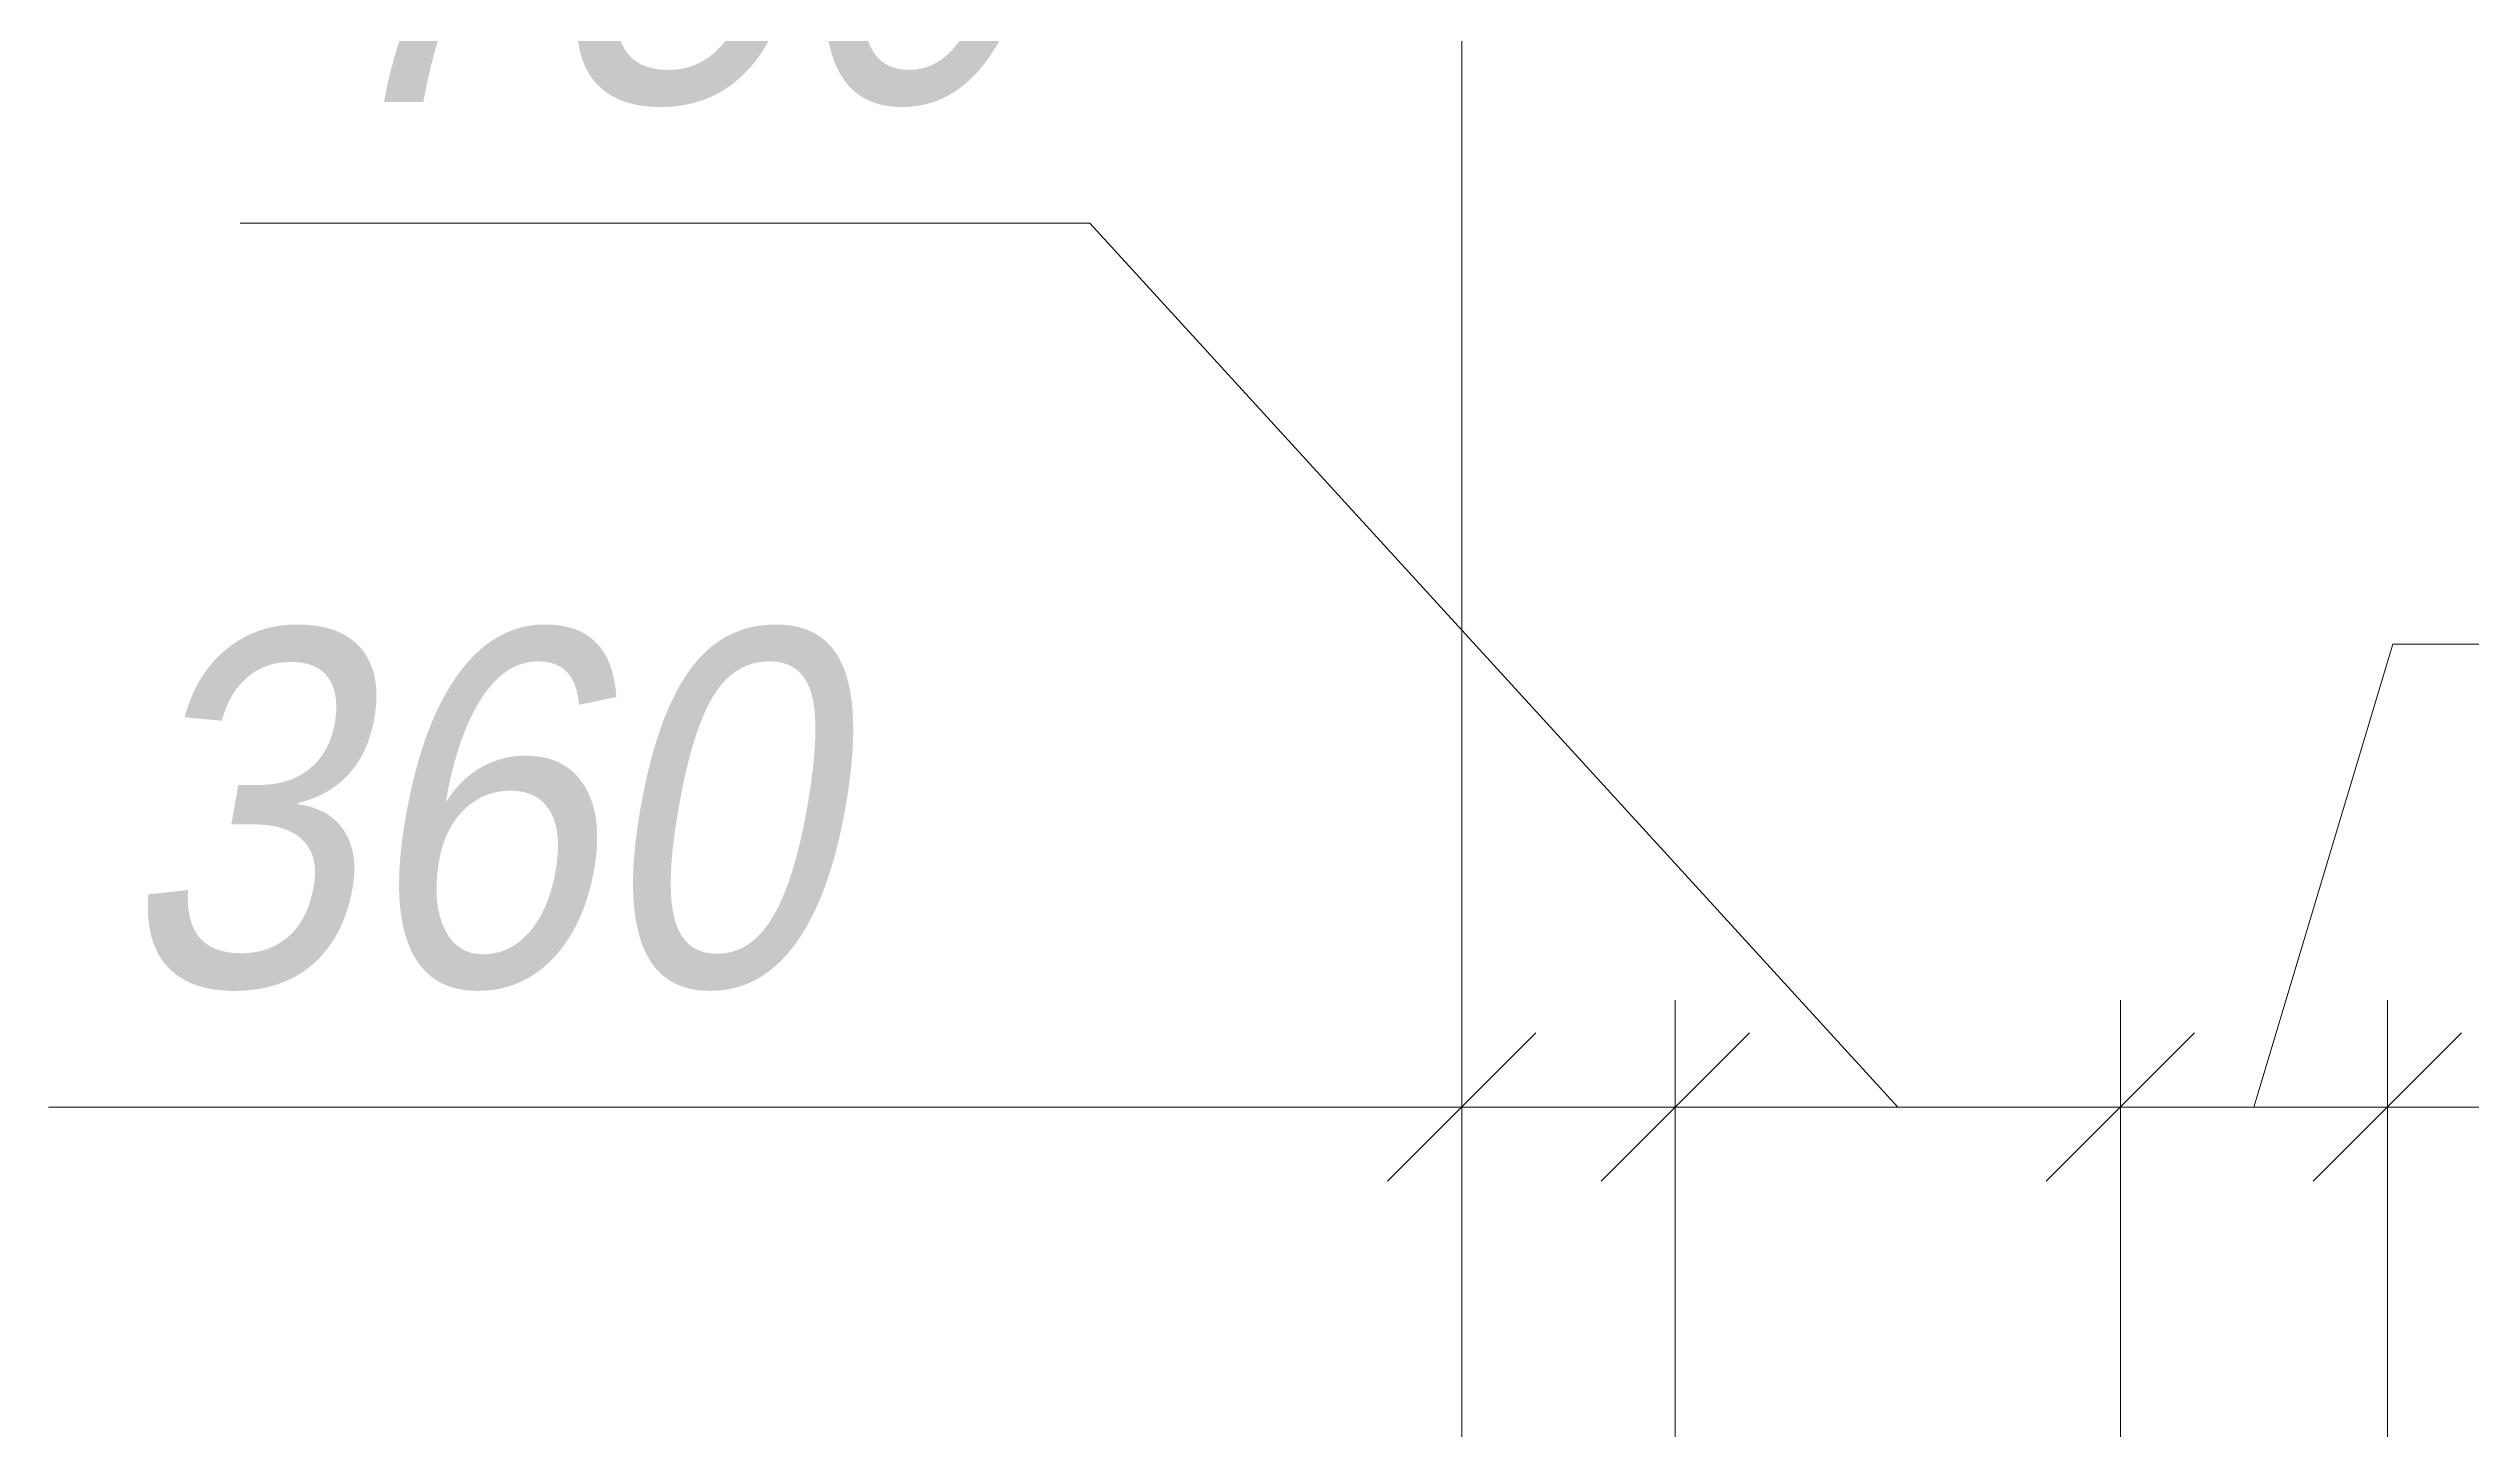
# Model space of a CAD drawing. Header units: millimetres. Extents: x 1864 to 10174863, y -4887456 to 5366151.
# Drawn here: x 9276698 to 9280782, y 339128 to 341456 of the extents above; entities that cross this region are included whole.
import ezdxf

# ---------------------------------------------------------------- set-up
doc = ezdxf.new("R2010")
doc.units = ezdxf.units.MM
doc.layers.add('T-DIMS', color=3, linetype='Continuous', lineweight=30)
doc.styles.add('TM', font='mipgost.shx', dxfattribs={"width": 0.9, "oblique": 10})
doc.dimstyles.new('TM', dxfattribs={"dimscale": 0, "dimtxt": 3, "dimasz": 1.25, "dimexe": 0.9, "dimexo": 1, "dimgap": 1, "dimtad": 1, "dimdec": 0, "dimdsep": 46, "dimtxsty": 'TM', "dimblk1": 'OBLIQUE', "dimblk2": 'OBLIQUE', "dimsah": 1, "dimcen": 3, "dimdle": 0.9, "dimclrt": 7, "dimadec": 0, "dimazin": 0, "dimtfac": 1, "dimtdec": 0, "dimtmove": 1, "dimatfit": 2, "dimldrblk": 'NONE', "dimfxl": 1, "dimtfill": 1, "dimtolj": 1, "dimlwd": 15, "dimlwe": 15, "dimarcsym": 0})

# ---------------------------------------------------------------- blocks, each defined once
blk = doc.blocks.new('_OBLIQUE')
at = {"color": 0, "linetype": 'ByBlock', "lineweight": -2}
blk.add_line((0.5000000000000001, 0.4999999999999999), (-0.5000000000000001, -0.4999999999999999), dxfattribs=at)
blk = doc.blocks.new('*D675')
at = {"layer": 'Defpoints', "color": 0, "transparency": 16777216}
for p in [(9279080.047488198, 342205.8760266896), (9279080.047488198, 337585.7049742337), (9292840.047488198, 337495.7049742337)]:
    blk.add_point(p, dxfattribs=at)
at = {"layer": 'T-DIMS', "color": 0, "lineweight": 15, "transparency": 16777216}
for p, q in [((9279080.047488198, 337785.7049742337), (9279080.047488198, 342385.8760266896)), ((9292840.047488198, 337695.7049742337), (9292840.047488198, 342385.8760266896))]:
    blk.add_line(p, q, dxfattribs=at)
at = {"layer": 'T-DIMS', "color": 0, "linetype": 'Continuous', "lineweight": 15, "transparency": 16777216}
blk.add_line((9293020.047488198, 342205.8760266896), (9278900.047488198, 342205.8760266896), dxfattribs=at)
at = {"layer": 'T-DIMS', "color": 0, "lineweight": 15, "transparency": 16777216, "xscale": 250, "yscale": 250, "zscale": 250, "rotation": 180}
blk.add_blockref('_OBLIQUE', (9279080.047488198, 342205.8760266896), dxfattribs=at)
at = {"layer": 'T-DIMS', "color": 0, "lineweight": 15, "transparency": 16777216, "xscale": 250, "yscale": 250, "zscale": 250}
blk.add_blockref('_OBLIQUE', (9292840.047488198, 342205.8760266896), dxfattribs=at)
at = {"layer": 'T-DIMS', "color": 7, "transparency": 16777216, "insert": (9285960.047488198, 342705.8760266896), "char_height": 600, "attachment_point": 5, "style": 'TM', "bg_fill": 3, "box_fill_scale": 1.1, "bg_fill_color": 256, "bg_fill_true_color": 13158600, "bg_fill_transparency": 0}
blk.add_mtext('\\A1;13760', dxfattribs=at)
blk = doc.blocks.new('_None')
blk = doc.blocks.new('*D1031')
at = {"layer": 'Defpoints', "color": 0, "transparency": 16777216}
for p in [(9280640.047488198, 339671.7367068525), (9292140.047488198, 337945.7349712249), (9280640.047488198, 337585.7049742337)]:
    blk.add_point(p, dxfattribs=at)
at = {"layer": 'T-DIMS', "color": 0, "lineweight": 15, "transparency": 16777216}
for p, q in [((9280640.047488198, 337785.7049742337), (9280640.047488198, 339851.7367068525)), ((9292140.047488198, 338145.7349712249), (9292140.047488198, 339851.7367068525))]:
    blk.add_line(p, q, dxfattribs=at)
at = {"layer": 'T-DIMS', "color": 0, "linetype": 'Continuous', "lineweight": 15, "transparency": 16777216}
blk.add_line((9292320.047488198, 339671.7367068525), (9280460.047488198, 339671.7367068525), dxfattribs=at)
at = {"layer": 'T-DIMS', "color": 0, "lineweight": 15, "transparency": 16777216, "xscale": 250, "yscale": 250, "zscale": 250, "rotation": 180}
blk.add_blockref('_OBLIQUE', (9280640.047488198, 339671.7367068525), dxfattribs=at)
at = {"layer": 'T-DIMS', "color": 0, "lineweight": 15, "transparency": 16777216, "xscale": 250, "yscale": 250, "zscale": 250}
blk.add_blockref('_OBLIQUE', (9292140.047488198, 339671.7367068525), dxfattribs=at)
at = {"layer": 'T-DIMS', "color": 7, "transparency": 16777216, "insert": (9286390.047488198, 340171.7367068525), "char_height": 600, "attachment_point": 5, "style": 'TM', "bg_fill": 3, "box_fill_scale": 1.1, "bg_fill_color": 256, "bg_fill_true_color": 13158600, "bg_fill_transparency": 0}
blk.add_mtext('\\A1;11500', dxfattribs=at)
blk = doc.blocks.new('*D1032')
at = {"layer": 'Defpoints', "color": 0, "transparency": 16777216}
for p in [(9280190.047488198, 339671.7367068525), (9280190.047488198, 337585.7049742337), (9280640.047488198, 337585.7049742337)]:
    blk.add_point(p, dxfattribs=at)
at = {"layer": 'T-DIMS', "color": 0, "linetype": 'Continuous', "lineweight": 15, "transparency": 16777216}
for p, q in [((9280415.047488198, 339671.7367068525), (9280649.047488198, 340451.7367068525)), ((9280649.047488198, 340451.7367068525), (9282080.943676623, 340451.7367068525)), ((9280820.047488198, 339671.7367068525), (9280010.047488198, 339671.7367068525))]:
    blk.add_line(p, q, dxfattribs=at)
at = {"layer": 'T-DIMS', "color": 0, "lineweight": 15, "transparency": 16777216}
for p, q in [((9280190.047488198, 337785.7049742337), (9280190.047488198, 339851.7367068525)), ((9280640.047488198, 337785.7049742337), (9280640.047488198, 339851.7367068525))]:
    blk.add_line(p, q, dxfattribs=at)
at = {"layer": 'T-DIMS', "color": 0, "lineweight": 15, "transparency": 16777216, "xscale": 250, "yscale": 250, "zscale": 250, "rotation": 180}
blk.add_blockref('_OBLIQUE', (9280190.047488198, 339671.7367068525), dxfattribs=at)
at = {"layer": 'T-DIMS', "color": 0, "lineweight": 15, "transparency": 16777216, "xscale": 250, "yscale": 250, "zscale": 250}
blk.add_blockref('_OBLIQUE', (9280640.047488198, 339671.7367068525), dxfattribs=at)
at = {"layer": 'T-DIMS', "color": 7, "transparency": 16777216, "insert": (9281364.995582411, 340951.7367068525), "char_height": 600, "attachment_point": 5, "style": 'TM', "bg_fill": 3, "box_fill_scale": 1.1, "bg_fill_color": 256, "bg_fill_true_color": 13158600, "bg_fill_transparency": 0}
blk.add_mtext('\\A1;450', dxfattribs=at)
blk = doc.blocks.new('*D1033')
at = {"layer": 'Defpoints', "color": 0, "transparency": 16777216}
for p in [(9279440.047488198, 339671.7367068525), (9279440.047488198, 337585.7049742337), (9280190.047488198, 337585.7049742337)]:
    blk.add_point(p, dxfattribs=at)
at = {"layer": 'T-DIMS', "color": 0, "linetype": 'Continuous', "lineweight": 15, "transparency": 16777216}
for p, q in [((9278453.425395235, 341161.3174451586), (9277021.52920681, 341161.3174451586)), ((9279815.047488198, 339671.7367068525), (9278453.425395235, 341161.3174451586)), ((9280370.047488198, 339671.7367068525), (9279260.047488198, 339671.7367068525))]:
    blk.add_line(p, q, dxfattribs=at)
at = {"layer": 'T-DIMS', "color": 0, "lineweight": 15, "transparency": 16777216}
for p, q in [((9279440.047488198, 337785.7049742337), (9279440.047488198, 339851.7367068525)), ((9280190.047488198, 337785.7049742337), (9280190.047488198, 339851.7367068525))]:
    blk.add_line(p, q, dxfattribs=at)
at = {"layer": 'T-DIMS', "color": 0, "lineweight": 15, "transparency": 16777216, "xscale": 250, "yscale": 250, "zscale": 250, "rotation": 180}
blk.add_blockref('_OBLIQUE', (9279440.047488198, 339671.7367068525), dxfattribs=at)
at = {"layer": 'T-DIMS', "color": 0, "lineweight": 15, "transparency": 16777216, "xscale": 250, "yscale": 250, "zscale": 250}
blk.add_blockref('_OBLIQUE', (9280190.047488198, 339671.7367068525), dxfattribs=at)
at = {"layer": 'T-DIMS', "color": 7, "transparency": 16777216, "insert": (9277737.477301022, 341661.3174451586), "char_height": 600, "attachment_point": 5, "style": 'TM', "bg_fill": 3, "box_fill_scale": 1.1, "bg_fill_color": 256, "bg_fill_true_color": 13158600, "bg_fill_transparency": 0}
blk.add_mtext('\\A1;750', dxfattribs=at)
blk = doc.blocks.new('*D1034')
at = {"layer": 'Defpoints', "color": 0, "transparency": 16777216}
for p in [(9279080.047488198, 339671.7367068525), (9279080.047488198, 337585.7049742337), (9279440.047488198, 337585.7049742337)]:
    blk.add_point(p, dxfattribs=at)
at = {"layer": 'T-DIMS', "color": 0, "lineweight": 15, "transparency": 16777216}
for p, q in [((9279080.047488198, 337785.7049742337), (9279080.047488198, 339851.7367068525)), ((9279440.047488198, 337785.7049742337), (9279440.047488198, 339851.7367068525))]:
    blk.add_line(p, q, dxfattribs=at)
at = {"layer": 'T-DIMS', "color": 0, "linetype": 'Continuous', "lineweight": 15, "transparency": 16777216}
for p, q in [((9276698.28394713, 339671.7367068525), (9279080.047488198, 339671.7367068525)), ((9279080.047488198, 339671.7367068525), (9278830.047488198, 339671.7367068525)), ((9279440.047488198, 339671.7367068525), (9279080.047488198, 339671.7367068525)), ((9279440.047488198, 339671.7367068525), (9279080.047488198, 339671.7367068525)), ((9279440.047488198, 339671.7367068525), (9279690.047488198, 339671.7367068525))]:
    blk.add_line(p, q, dxfattribs=at)
at = {"layer": 'T-DIMS', "color": 0, "lineweight": 15, "transparency": 16777216, "xscale": 250, "yscale": 250, "zscale": 250}
blk.add_blockref('_OBLIQUE', (9279080.047488198, 339671.7367068525), dxfattribs=at)
at = {"layer": 'T-DIMS', "color": 0, "lineweight": 15, "transparency": 16777216, "xscale": 250, "yscale": 250, "zscale": 250, "rotation": 180}
blk.add_blockref('_OBLIQUE', (9279440.047488198, 339671.7367068525), dxfattribs=at)
at = {"layer": 'T-DIMS', "color": 7, "transparency": 16777216, "insert": (9277414.232041344, 340171.7367068525), "char_height": 600, "attachment_point": 5, "style": 'TM', "bg_fill": 3, "box_fill_scale": 1.1, "bg_fill_color": 256, "bg_fill_true_color": 13158600, "bg_fill_transparency": 0}
blk.add_mtext('\\A1;360', dxfattribs=at)
blk = doc.blocks.new('*D677')
at = {"layer": 'Defpoints', "color": 0, "transparency": 16777216}
for p in [(9307200.047488198, 344571.447240233), (9307200.047488198, 338089.2661328312), (9279080.047488198, 337835.7049742337)]:
    blk.add_point(p, dxfattribs=at)
at = {"layer": 'T-DIMS', "color": 0, "lineweight": 15, "transparency": 16777216}
for p, q in [((9279080.047488198, 338035.7049742337), (9279080.047488198, 344751.447240233)), ((9307200.047488198, 338289.2661328312), (9307200.047488198, 344751.447240233))]:
    blk.add_line(p, q, dxfattribs=at)
at = {"layer": 'T-DIMS', "color": 0, "linetype": 'Continuous', "lineweight": 15, "transparency": 16777216}
blk.add_line((9278900.047488198, 344571.447240233), (9307380.047488198, 344571.447240233), dxfattribs=at)
at = {"layer": 'T-DIMS', "color": 0, "lineweight": 15, "transparency": 16777216, "xscale": 250, "yscale": 250, "zscale": 250, "rotation": 180}
blk.add_blockref('_OBLIQUE', (9279080.047488198, 344571.447240233), dxfattribs=at)
at = {"layer": 'T-DIMS', "color": 0, "lineweight": 15, "transparency": 16777216, "xscale": 250, "yscale": 250, "zscale": 250}
blk.add_blockref('_OBLIQUE', (9307200.047488198, 344571.447240233), dxfattribs=at)
at = {"layer": 'T-DIMS', "color": 7, "transparency": 16777216, "insert": (9293140.047488198, 345071.447240233), "char_height": 600, "attachment_point": 5, "style": 'TM', "bg_fill": 3, "box_fill_scale": 1.1, "bg_fill_color": 256, "bg_fill_true_color": 13158600, "bg_fill_transparency": 0}
blk.add_mtext('\\A1;28120', dxfattribs=at)

msp = doc.modelspace()

# ---------------------------------------------------------------- dimensions: what is measured, and where the dimension line sits
at = {"layer": 'T-DIMS'}
dim = msp.add_linear_dim(base=(9279080.047488198, 342205.8760266896), p1=(9292840.047488198, 337495.7049742337), p2=(9279080.047488198, 337585.7049742337), angle=180, dimstyle='TM', override={"dimscale": 0, "dimtix": 0, "dimtofl": 1, "dimtmove": 1, "dimatfit": 2}, dxfattribs=at)
dim.commit()
dim.dimension.update_dxf_attribs({"geometry": '*D675', "text_midpoint": (9285960.047488198, 342705.8760266896)})

# ---------------------------------------------------------------- next in the draw order: dimensions: what is measured, and where the dimension line sits
dim = msp.add_linear_dim(base=(9280640.047488198, 339671.7367068525), p1=(9292140.047488198, 337945.7349712249), p2=(9280640.047488198, 337585.7049742337), angle=180, dimstyle='TM', override={"dimscale": 0, "dimtix": 0, "dimtofl": 1, "dimtmove": 1, "dimatfit": 2}, dxfattribs=at)
dim.commit()
dim.dimension.update_dxf_attribs({"geometry": '*D1031', "text_midpoint": (9286390.047488198, 340171.7367068525)})

# ---------------------------------------------------------------- next in the draw order: dimensions: what is measured, and where the dimension line sits
dim = msp.add_linear_dim(base=(9280190.047488198, 339671.7367068525), p1=(9280640.047488198, 337585.7049742337), p2=(9280190.047488198, 337585.7049742337), angle=180, dimstyle='TM', override={"dimscale": 0, "dimtix": 0, "dimtofl": 1, "dimtmove": 1, "dimatfit": 2}, dxfattribs=at)
dim.commit()
dim.dimension.update_dxf_attribs({"geometry": '*D1032', "text_midpoint": (9280849.047488198, 340951.7367068525)})

# ---------------------------------------------------------------- next in the draw order: dimensions: what is measured, and where the dimension line sits
dim = msp.add_linear_dim(base=(9279440.047488198, 339671.7367068525), p1=(9280190.047488198, 337585.7049742337), p2=(9279440.047488198, 337585.7049742337), angle=180, dimstyle='TM', override={"dimscale": 0, "dimtix": 0, "dimtofl": 1, "dimtmove": 1, "dimatfit": 2}, dxfattribs=at)
dim.commit()
dim.dimension.update_dxf_attribs({"geometry": '*D1033', "text_midpoint": (9278253.425395235, 341161.3174451586), "dimtype": 160})

# ---------------------------------------------------------------- next in the draw order: dimensions: what is measured, and where the dimension line sits
dim = msp.add_linear_dim(base=(9279080.047488198, 339671.7367068525), p1=(9279440.047488198, 337585.7049742337), p2=(9279080.047488198, 337585.7049742337), angle=180, dimstyle='TM', override={"dimscale": 0, "dimtix": 0, "dimtofl": 1, "dimtmove": 1, "dimatfit": 2}, dxfattribs=at)
dim.commit()
dim.dimension.update_dxf_attribs({"geometry": '*D1034', "text_midpoint": (9277414.232041344, 339632.143601894), "dimtype": 160})

# ---------------------------------------------------------------- next in the draw order: dimensions: what is measured, and where the dimension line sits
dim = msp.add_linear_dim(base=(9307200.047488198, 344571.447240233), p1=(9279080.047488198, 337835.7049742337), p2=(9307200.047488198, 338089.2661328312), dimstyle='TM', override={"dimscale": 0, "dimtix": 0, "dimtofl": 1, "dimtmove": 1, "dimatfit": 2}, dxfattribs=at)
dim.commit()
dim.dimension.update_dxf_attribs({"geometry": '*D677', "text_midpoint": (9293140.047488198, 345071.447240233)})

doc.saveas('drawing.dxf')
